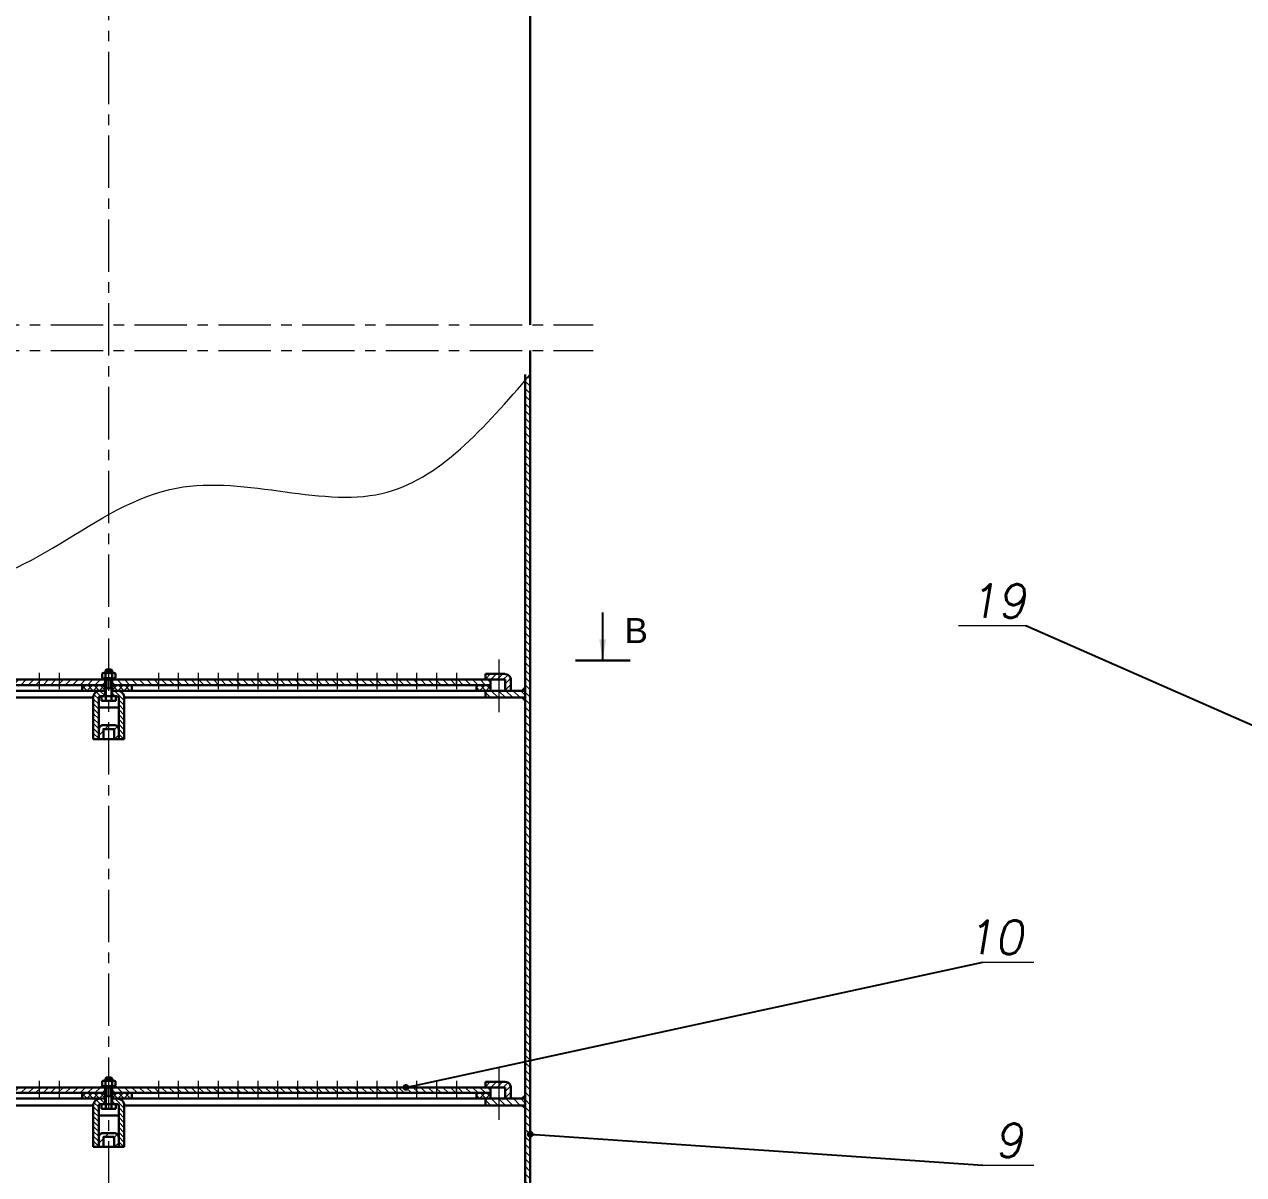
# Model space of a CAD drawing. Header units: inches. Extents: x -9 to 5931, y 0 to 8400.
# Drawn here: x 1327 to 2782, y 2508 to 3880 of the extents above; entities that cross this region are included whole.
import ezdxf

# ---------------------------------------------------------------- set-up
doc = ezdxf.new("R2010")
doc.units = ezdxf.units.IN
doc.header["$LTSCALE"] = 50
doc.header["$MEASUREMENT"] = 0
doc.linetypes.add('CENTER', pattern=[2, 1.25, -0.25, 0.25, -0.25])
for name, color, linetype, lineweight in [('Dam', 2, 'Continuous', 30), ('kthuoc', 3, 'Continuous', 13), ('manh', 4, 'Continuous', 13), ('Net manh', 3, 'Continuous', 13), ('Tam', 1, 'CENTER', 13), ('Tam dut', 1, 'CENTER', 13)]:
    doc.layers.add(name, color=color, linetype=linetype, lineweight=lineweight)
doc.styles.add('chu2.5', font='txt.shx', dxfattribs={"oblique": 10, "height": 25})
doc.dimstyles.new('kichthuoc2.5', dxfattribs={"dimtxt": 25, "dimasz": 25, "dimexe": 4, "dimexo": 0, "dimgap": 5, "dimtad": 1, "dimtoh": 1, "dimdec": 0, "dimzin": 0, "dimdsep": 46, "dimtxsty": 'chu2.5', "dimcen": 5, "dimclrd": 256, "dimclre": 256, "dimclrt": 256, "dimadec": 0, "dimazin": 0, "dimtfac": 1, "dimtdec": 0, "dimtmove": 0, "dimatfit": 0, "dimfxl": 0, "dimtolj": 1, "dimtzin": 0, "dimarcsym": 0})
pattern_1 = [(135, (-224.556, 0), (-4.419417, -4.419417), [])]

msp = doc.modelspace()

# ---------------------------------------------------------------- hatches: boundary and pattern name
at = {"layer": 'kthuoc'}
h = msp.add_hatch(dxfattribs=at)
h.set_pattern_fill('ANSI31', color=256, scale=50, angle=90, style=0)
h.set_pattern_definition(pattern_1)
edge = h.paths.add_edge_path()
edge.add_spline(control_points=[(1930.7, 3462.4), (1928.7, 3460.1), (1926.7, 3457.8), (1924.7, 3455.4)], knot_values=[1109.510021, 1109.510021, 1109.510021, 1109.510021, 1117.841306, 1117.841306, 1117.841306, 1117.841306], degree=3, periodic=0)
edge.add_line((1924.7, 3455.4), (1924.7, 3191.5))
edge.add_line((1924.7, 3191.5), (1930.7, 3191.5))
edge.add_line((1930.7, 3191.5), (1930.7, 3462.4))
h = msp.add_hatch(dxfattribs=at)
h.set_pattern_fill('ANSI31', color=256, scale=50, angle=90, style=0)
h.set_pattern_definition(pattern_1)
h.paths.add_polyline_path([(1930.7, 3191.5), (1924.7, 3191.5), (1924.7, 2978.9), (1930.7, 2978.9)])
for points in [[(1924.7, 3089.7), (1924.7, 3085.2), (1920, 3085.2)], [(1920.2, 3076.9), (1924.7, 3076.9), (1924.7, 3072.8)], [(1924.7, 2603.1), (1924.7, 2598.5), (1920, 2598.5)], [(1920.2, 2590.2), (1924.7, 2590.2), (1924.7, 2586.2)]]:
    msp.add_hatch(color=256, dxfattribs=at).paths.add_polyline_path(points)
h = msp.add_hatch(dxfattribs=at)
h.set_pattern_fill('ANSI31', color=256, scale=50, angle=90, style=0)
h.set_pattern_definition(pattern_1)
h.paths.add_polyline_path([(1930.7, 2978.9), (1924.7, 2978.9), (1924.7, 2800.1), (1930.7, 2800.1)])
h = msp.add_hatch(dxfattribs=at)
h.set_pattern_fill('ANSI31', color=256, scale=50, angle=90, style=0)
h.set_pattern_definition(pattern_1)
h.paths.add_polyline_path([(1930.7, 2800.1), (1924.7, 2800.1), (1924.7, 2454.9), (1930.7, 2454.9)])
at = {"layer": 'Net manh'}
h = msp.add_hatch(dxfattribs=at)
h.set_pattern_fill('ANSI31', color=256, scale=41.666667, style=0)
h.set_pattern_definition([(45, (28543.5584, -625.2784), (-3.6828478, 3.6828478), [])])
h.paths.add_polyline_path([(1900.8, 3105.1), (1877.1, 3105.1), (1877.1, 3098.4), (1900.8, 3098.4), (1900.8, 3085.2), (1907.4, 3085.2), (1907.4, 3098.4, 0.414214)])
h = msp.add_hatch(dxfattribs=at)
h.set_pattern_fill('ANSI31', color=256, scale=50, style=0)
h.set_pattern_definition([(45, (-224.556, -3431.79), (-4.4194174, 4.4194174), [])])
edge = h.paths.add_edge_path()
edge.add_line((1427.7, 3098.4), (1261.1, 3098.4))
edge.add_spline(control_points=[(1261.1, 3098.4), (1260.1, 3096.2), (1259.1, 3094), (1258.2, 3091.8)], knot_values=[719.779561, 719.779561, 719.779561, 719.779561, 727.189817, 727.189817, 727.189817, 727.189817], degree=3, periodic=0)
edge.add_line((1258.2, 3091.8), (1427.7, 3091.8))
edge.add_line((1427.7, 3091.8), (1427.7, 3098.4))
edge = h.paths.add_edge_path()
edge.add_spline(control_points=[(1258.2, 3091.8), (1259.1, 3094), (1260.1, 3096.2), (1261.1, 3098.4)], knot_values=[719.779561, 719.779561, 719.779561, 719.779561, 727.189817, 727.189817, 727.189817, 727.189817], degree=3, periodic=0)
edge.add_line((1261.1, 3098.4), (1012.9, 3098.4))
edge.add_line((1012.9, 3098.4), (1012.9, 3091.8))
edge.add_line((1012.9, 3091.8), (1258.2, 3091.8))
h.paths.add_polyline_path([(1012.9, 3098.4), (988.7, 3098.4), (982.2, 3098.4), (972.2, 3098.4), (972.2, 3091.8), (988.7, 3091.8), (1012.9, 3091.8)])
h = msp.add_hatch(dxfattribs=at)
h.set_pattern_fill('ANSI37', color=256, scale=41.666667, style=0)
h.set_pattern_definition([(45, (26003.1955, -663.8664), (-3.6828478, 3.6828478), []), (135, (26003.1955, -663.8664), (-3.6828478, -3.6828478), [])])
h.paths.add_polyline_path([(1455.1, 3085.2), (1455.1, 3091.8), (1431.3, 3091.8), (1431.3, 3085.2)])
h.paths.add_polyline_path([(1423, 3085.2), (1423, 3091.8), (1422.6, 3091.8), (1396.2, 3091.8), (1396.2, 3085.2)])
h = msp.add_hatch(dxfattribs=at)
h.set_pattern_fill('ANSI31', color=256, scale=33.167496, angle=90, style=0)
h.set_pattern_definition([(135, (-40.3185, -1754.4742), (-2.93162, -2.93162), [])])
h.paths.add_polyline_path([(1417.7, 3078.5), (1423, 3078.5), (1423, 3085.2), (1417.7, 3085.2, 0.414214), (1409.1, 3076.5), (1409.1, 3027.4), (1415.7, 3027.4), (1415.7, 3076.5, -0.414214)])
h.paths.add_polyline_path([(1439.6, 3027.4), (1446.3, 3027.4), (1446.3, 3076.5, 0.414214), (1437.6, 3085.2), (1432.4, 3085.2), (1432.4, 3078.5), (1437.6, 3078.5, -0.414214), (1439.6, 3076.5)])
h = msp.add_hatch(dxfattribs=at)
h.set_pattern_fill('ANSI31', color=256, scale=50, style=0)
h.set_pattern_definition([(135, (3079.935, -3431.79), (4.4194174, 4.4194174), [])])
edge = h.paths.add_edge_path()
edge.add_line((1427.7, 3098.4), (1594.3, 3098.4))
edge.add_spline(control_points=[(1594.3, 3098.4), (1595.3, 3096.2), (1596.3, 3094), (1597.2, 3091.8)], knot_values=[719.779561, 719.779561, 719.779561, 719.779561, 727.189817, 727.189817, 727.189817, 727.189817], degree=3, periodic=0)
edge.add_line((1597.2, 3091.8), (1427.7, 3091.8))
edge.add_line((1427.7, 3091.8), (1427.7, 3098.4))
edge = h.paths.add_edge_path()
edge.add_spline(control_points=[(1597.2, 3091.8), (1596.3, 3094), (1595.3, 3096.2), (1594.3, 3098.4)], knot_values=[719.779561, 719.779561, 719.779561, 719.779561, 727.189817, 727.189817, 727.189817, 727.189817], degree=3, periodic=0)
edge.add_line((1594.3, 3098.4), (1842.5, 3098.4))
edge.add_line((1842.5, 3098.4), (1842.5, 3091.8))
edge.add_line((1842.5, 3091.8), (1597.2, 3091.8))
h.paths.add_polyline_path([(1842.5, 3098.4), (1866.7, 3098.4), (1873.2, 3098.4), (1883.2, 3098.4), (1883.2, 3091.8), (1866.7, 3091.8), (1842.5, 3091.8)])
h = msp.add_hatch(dxfattribs=at)
h.set_pattern_fill('ANSI37', color=256, scale=41.666667, style=0)
h.set_pattern_definition([(45, (26147.636, -663.8664), (-3.6828478, 3.6828478), []), (135, (26147.636, -663.8664), (-3.6828478, -3.6828478), [])])
h.paths.add_polyline_path([(1883.2, 3091.8), (1866.7, 3091.8), (1866.7, 3085.2), (1883.2, 3085.2)])
h = msp.add_hatch(dxfattribs=at)
h.set_pattern_fill('ANSI31', color=256, scale=50, style=0)
h.set_pattern_definition([(135, (3079.935, -3431.79), (4.4194174, 4.4194174), [])])
h.paths.add_polyline_path([(1893.2, 3085.2), (1924.7, 3085.2), (1924.7, 3076.9), (1893.2, 3076.9)])
h.paths.add_polyline_path([(1877.1, 3085.2), (1893.2, 3085.2), (1893.2, 3076.9), (1877.1, 3076.9)])
h = msp.add_hatch(dxfattribs=at)
h.set_pattern_fill('ANSI31', color=256, scale=66.334992, style=0)
h.set_pattern_definition([(45, (-40.3185, -1754.474), (-5.86324, 5.86324), [])])
h.paths.add_polyline_path([(1422.4, 3037.4), (1427.7, 3037.4), (1427.7, 3044), (1426.4, 3044), (1421.1, 3044, 0.414214), (1415.7, 3038.7), (1415.7, 3030.8), (1415.7, 3027.4), (1422.4, 3027.4)])
h.paths.add_polyline_path([(1433, 3037.4), (1433, 3027.4), (1439.6, 3027.4), (1439.6, 3038.7, 0.414214), (1434.3, 3044), (1429, 3044), (1427.7, 3044), (1427.7, 3037.4)])
h = msp.add_hatch(dxfattribs=at)
h.set_pattern_fill('ANSI31', color=256, scale=50, style=0)
h.set_pattern_definition([(45, (-224.556, -3918.4114), (-4.4194174, 4.4194174), [])])
edge = h.paths.add_edge_path()
edge.add_line((1427.7, 2611.8), (1261.1, 2611.8))
edge.add_spline(control_points=[(1261.1, 2611.8), (1260.1, 2609.6), (1259.1, 2607.4), (1258.2, 2605.2)], knot_values=[719.779561, 719.779561, 719.779561, 719.779561, 727.189817, 727.189817, 727.189817, 727.189817], degree=3, periodic=0)
edge.add_line((1258.2, 2605.2), (1427.7, 2605.2))
edge.add_line((1427.7, 2605.2), (1427.7, 2611.8))
edge = h.paths.add_edge_path()
edge.add_spline(control_points=[(1258.2, 2605.2), (1259.1, 2607.4), (1260.1, 2609.6), (1261.1, 2611.8)], knot_values=[719.779561, 719.779561, 719.779561, 719.779561, 727.189817, 727.189817, 727.189817, 727.189817], degree=3, periodic=0)
edge.add_line((1261.1, 2611.8), (1012.9, 2611.8))
edge.add_line((1012.9, 2611.8), (1012.9, 2605.2))
edge.add_line((1012.9, 2605.2), (1258.2, 2605.2))
h.paths.add_polyline_path([(1012.9, 2611.8), (988.7, 2611.8), (982.2, 2611.8), (972.2, 2611.8), (972.2, 2605.2), (988.7, 2605.2), (1012.9, 2605.2)])
h = msp.add_hatch(dxfattribs=at)
h.set_pattern_fill('ANSI37', color=256, scale=41.666667, style=0)
h.set_pattern_definition([(45, (26003.1955, -1150.488), (-3.6828478, 3.6828478), []), (135, (26003.1955, -1150.488), (-3.6828478, -3.6828478), [])])
h.paths.add_polyline_path([(1455.1, 2598.5), (1455.1, 2605.2), (1431.3, 2605.2), (1431.3, 2598.5)])
h.paths.add_polyline_path([(1423, 2598.5), (1423, 2605.2), (1422.6, 2605.2), (1396.2, 2605.2), (1396.2, 2598.5)])
h = msp.add_hatch(dxfattribs=at)
h.set_pattern_fill('ANSI31', color=256, scale=50, style=0)
h.set_pattern_definition([(135, (3079.935, -3918.4114), (4.4194174, 4.4194174), [])])
edge = h.paths.add_edge_path()
edge.add_line((1427.7, 2611.8), (1594.3, 2611.8))
edge.add_spline(control_points=[(1594.3, 2611.8), (1595.3, 2609.6), (1596.3, 2607.4), (1597.2, 2605.2)], knot_values=[719.779561, 719.779561, 719.779561, 719.779561, 727.189817, 727.189817, 727.189817, 727.189817], degree=3, periodic=0)
edge.add_line((1597.2, 2605.2), (1427.7, 2605.2))
edge.add_line((1427.7, 2605.2), (1427.7, 2611.8))
edge = h.paths.add_edge_path()
edge.add_spline(control_points=[(1597.2, 2605.2), (1596.3, 2607.4), (1595.3, 2609.6), (1594.3, 2611.8)], knot_values=[719.779561, 719.779561, 719.779561, 719.779561, 727.189817, 727.189817, 727.189817, 727.189817], degree=3, periodic=0)
edge.add_line((1594.3, 2611.8), (1842.5, 2611.8))
edge.add_line((1842.5, 2611.8), (1842.5, 2605.2))
edge.add_line((1842.5, 2605.2), (1597.2, 2605.2))
h.paths.add_polyline_path([(1842.5, 2611.8), (1866.7, 2611.8), (1873.2, 2611.8), (1883.2, 2611.8), (1883.2, 2605.2), (1866.7, 2605.2), (1842.5, 2605.2)])
h = msp.add_hatch(dxfattribs=at)
h.set_pattern_fill('ANSI37', color=256, scale=41.666667, style=0)
h.set_pattern_definition([(45, (26147.636, -1150.488), (-3.6828478, 3.6828478), []), (135, (26147.636, -1150.488), (-3.6828478, -3.6828478), [])])
h.paths.add_polyline_path([(1883.2, 2605.2), (1866.7, 2605.2), (1866.7, 2598.5), (1883.2, 2598.5)])
h = msp.add_hatch(dxfattribs=at)
h.set_pattern_fill('ANSI31', color=256, scale=41.666667, style=0)
h.set_pattern_definition([(45, (28543.5584, -1111.9), (-3.6828478, 3.6828478), [])])
h.paths.add_polyline_path([(1900.8, 2618.4), (1877.1, 2618.4), (1877.1, 2611.8), (1900.8, 2611.8), (1900.8, 2598.5), (1907.4, 2598.5), (1907.4, 2611.8, 0.414214)])
h = msp.add_hatch(dxfattribs=at)
h.set_pattern_fill('ANSI31', color=256, scale=33.167496, angle=90, style=0)
h.set_pattern_definition([(135, (-40.3185, -2241.096), (-2.93162, -2.93162), [])])
h.paths.add_polyline_path([(1417.7, 2591.9), (1423, 2591.9), (1423, 2598.5), (1417.7, 2598.5, 0.414214), (1409.1, 2589.9), (1409.1, 2540.8), (1415.7, 2540.8), (1415.7, 2589.9, -0.414214)])
h.paths.add_polyline_path([(1439.6, 2540.8), (1446.3, 2540.8), (1446.3, 2589.9, 0.414214), (1437.6, 2598.5), (1432.4, 2598.5), (1432.4, 2591.9), (1437.6, 2591.9, -0.414214), (1439.6, 2589.9)])
h = msp.add_hatch(dxfattribs=at)
h.set_pattern_fill('ANSI31', color=256, scale=50, style=0)
h.set_pattern_definition([(135, (3079.935, -3918.4114), (4.4194174, 4.4194174), [])])
h.paths.add_polyline_path([(1893.2, 2598.5), (1924.7, 2598.5), (1924.7, 2590.2), (1893.2, 2590.2)])
h.paths.add_polyline_path([(1877.1, 2598.5), (1893.2, 2598.5), (1893.2, 2590.2), (1877.1, 2590.2)])
h = msp.add_hatch(dxfattribs=at)
h.set_pattern_fill('ANSI31', color=256, scale=66.334992, style=0)
h.set_pattern_definition([(45, (-40.3185, -2241.096), (-5.86324, 5.86324), [])])
h.paths.add_polyline_path([(1422.4, 2550.8), (1427.7, 2550.8), (1427.7, 2557.4), (1426.4, 2557.4), (1421.1, 2557.4, 0.414214), (1415.7, 2552.1), (1415.7, 2544.1), (1415.7, 2540.8), (1422.4, 2540.8)])
h.paths.add_polyline_path([(1433, 2550.8), (1433, 2540.8), (1439.6, 2540.8), (1439.6, 2552.1, 0.414214), (1434.3, 2557.4), (1429, 2557.4), (1427.7, 2557.4), (1427.7, 2550.8)])

# ---------------------------------------------------------------- linework, layer by layer
at = {"layer": 'Dam'}
for p, q in [((1930.7, 4706.1), (1930.7, 3521.8)), ((1930.7, 3491.2), (1930.7, 3462.4)), ((1924.7, 3462.4), (1924.7, 2325.2)), ((1930.7, 3462.4), (1930.7, 2325.2)), ((1984.5, 3121.4), (2049.7, 3121.4)), ((1419.1, 3099.8), (1419.1, 3098.4)), ((1436.3, 3099.8), (1419.1, 3099.8)), ((1419.7, 3105.7), (1419.7, 3100.6)), ((1433.7, 3106.5), (1421.7, 3106.5)), ((1424.7, 3110.5), (1423.7, 3109.1)), ((1423.7, 3109.1), (1427.7, 3109.1)), ((1423.7, 3106.5), (1423.7, 3109.1)), ((1423.7, 3105.8), (1423.7, 3100.6)), ((1427.7, 3110.5), (1424.7, 3110.5)), ((1424.7, 3110.5), (1424.7, 3106.5)), ((1427.7, 3110.5), (1430.7, 3110.5)), ((1431.7, 3109.1), (1427.7, 3109.1)), ((1430.7, 3110.5), (1430.7, 3106.5)), ((1431.7, 3109.1), (1430.7, 3110.5)), ((1431.7, 3109.1), (1431.7, 3106.5)), ((1431.7, 3105.8), (1431.7, 3105.7)), ((1431.7, 3105.8), (1431.7, 3100.6)), ((1435.6, 3105.7), (1435.6, 3100.6)), ((1436.3, 3099.8), (1436.3, 3098.4)), ((1877.1, 3105.1), (1877.1, 3098.4)), ((988.7, 3098.4), (1427.7, 3098.4)), ((1424.2, 3091.8), (988.7, 3091.8)), ((1396.2, 3091.8), (1396.2, 3085.2)), ((1423.1, 3098.4), (1431.9, 3098.4)), ((1423.1, 3091.8), (1423.5, 3091.8)), ((1423.1, 3085.2), (1423.5, 3085.2)), ((1423.5, 3085.2), (1423.5, 3098.4)), ((1423.5, 3085.2), (1424.2, 3085.2)), ((1423.5, 3085.2), (1423.5, 3078.5)), ((1423.5, 3085.2), (1423.5, 3085.2)), ((1424.2, 3098.4), (1424.2, 3078.5)), ((1424.2, 3088.1), (1431.1, 3088.1)), ((1425.1, 3098.4), (1425.1, 3088.1)), ((1866.7, 3098.4), (1427.7, 3098.4)), ((1430.2, 3098.4), (1430.2, 3088.1)), ((1431.1, 3098.4), (1431.1, 3078.5)), ((1431.1, 3091.8), (1866.7, 3091.8)), ((1431.1, 3085.2), (1431.9, 3085.2)), ((1458.4, 3098.4), (1431.3, 3098.4)), ((1458.4, 3091.8), (1431.3, 3091.8)), ((1431.9, 3091.8), (1431.9, 3098.4)), ((1431.9, 3091.8), (1431.9, 3085.2)), ((1431.9, 3085.2), (1431.9, 3078.5)), ((1431.9, 3085.2), (1431.9, 3085.2)), ((1432.3, 3085.2), (1431.9, 3085.2)), ((1435.5, 3098.4), (1432.2, 3098.4)), ((1455.1, 3085.2), (1455.1, 3091.8)), ((1455.1, 3091.8), (1458.4, 3091.8)), ((1455.1, 3085.2), (1455.1, 3091.8)), ((1458.4, 3085.2), (1455.1, 3085.2)), ((1866.7, 3091.8), (1866.7, 3085.2)), ((1866.7, 3091.8), (1883.2, 3091.8)), ((1900.8, 3098.4), (1873.2, 3098.4)), ((1883.2, 3091.8), (1883.2, 3098.4)), ((1883.2, 3091.8), (1883.2, 3085.2)), ((1890.6, 3085.2), (1924.7, 3085.2)), ((1900.8, 3091.8), (1900.8, 3098.4)), ((1436.3, 3078.5), (1419.1, 3078.5)), ((1419.1, 3078.5), (1419.1, 3073.4)), ((1419.1, 3073.4), (1419.1, 3073)), ((1436.3, 3073), (1419.1, 3073)), ((1419.5, 3073), (1419.1, 3073)), ((1424.2, 3078.5), (1424.2, 3073)), ((1431.1, 3078.5), (1431.1, 3073)), ((1436.3, 3078.5), (1436.3, 3073.4)), ((1436.3, 3078.5), (1436.3, 3073)), ((1436.3, 3073.4), (1436.3, 3073)), ((1436.3, 3073.4), (1436.3, 3073)), ((1415.7, 3065), (1439.6, 3065)), ((1429.8, 3044), (1431.1, 3044)), ((1415.7, 3027.4), (1409.1, 3027.4)), ((1446.3, 3027.4), (1415.7, 3027.4)), ((1419.7, 2619.1), (1419.7, 2614)), ((1433.7, 2619.9), (1421.7, 2619.9)), ((1424.7, 2623.8), (1423.7, 2622.5)), ((1423.7, 2619.9), (1423.7, 2622.5)), ((1423.7, 2622.5), (1427.7, 2622.5)), ((1423.7, 2619.2), (1423.7, 2614)), ((1424.7, 2623.8), (1424.7, 2619.9)), ((1427.7, 2623.8), (1424.7, 2623.8)), ((1427.7, 2623.8), (1430.7, 2623.8)), ((1431.7, 2622.5), (1427.7, 2622.5)), ((1431.7, 2622.5), (1430.7, 2623.8)), ((1430.7, 2623.8), (1430.7, 2619.9)), ((1431.7, 2622.5), (1431.7, 2619.9)), ((1431.7, 2619.2), (1431.7, 2614)), ((1431.7, 2619.2), (1431.7, 2619.1)), ((1435.6, 2619.1), (1435.6, 2614)), ((988.7, 2611.8), (1427.7, 2611.8)), ((1424.2, 2605.2), (988.7, 2605.2)), ((1396.2, 2605.2), (1396.2, 2598.5)), ((1436.3, 2613.2), (1419.1, 2613.2)), ((1419.1, 2613.2), (1419.1, 2611.8)), ((1423.1, 2611.8), (1431.9, 2611.8)), ((1423.1, 2605.2), (1423.5, 2605.2)), ((1423.5, 2598.5), (1423.5, 2611.8)), ((1424.2, 2611.8), (1424.2, 2591.9)), ((1425.1, 2611.8), (1425.1, 2601.4)), ((1866.7, 2611.8), (1427.7, 2611.8)), ((1430.2, 2611.8), (1430.2, 2601.4)), ((1431.1, 2611.8), (1431.1, 2591.9)), ((1431.1, 2605.2), (1866.7, 2605.2)), ((1458.4, 2611.8), (1431.3, 2611.8)), ((1458.4, 2605.2), (1431.3, 2605.2)), ((1431.9, 2605.2), (1431.9, 2611.8)), ((1431.9, 2605.2), (1431.9, 2598.5)), ((1435.5, 2611.8), (1432.2, 2611.8)), ((1436.3, 2613.2), (1436.3, 2611.8)), ((1455.1, 2598.5), (1455.1, 2605.2)), ((1455.1, 2605.2), (1458.4, 2605.2)), ((1455.1, 2598.5), (1455.1, 2605.2)), ((1866.7, 2605.2), (1883.2, 2605.2)), ((1866.7, 2605.2), (1866.7, 2598.5)), ((1900.8, 2611.8), (1873.2, 2611.8)), ((1877.1, 2618.4), (1877.1, 2611.8)), ((1883.2, 2605.2), (1883.2, 2611.8)), ((1883.2, 2605.2), (1883.2, 2598.5)), ((1900.8, 2605.2), (1900.8, 2611.8)), ((1419.1, 2591.9), (1419.1, 2586.8)), ((1436.3, 2591.9), (1419.1, 2591.9)), ((1423.1, 2598.5), (1423.5, 2598.5)), ((1423.5, 2598.5), (1423.5, 2598.5)), ((1423.5, 2598.5), (1423.5, 2591.9)), ((1423.5, 2598.5), (1424.2, 2598.5)), ((1424.2, 2601.4), (1431.1, 2601.4)), ((1424.2, 2591.9), (1424.2, 2586.4)), ((1431.1, 2598.5), (1431.9, 2598.5)), ((1431.1, 2591.9), (1431.1, 2586.4)), ((1432.3, 2598.5), (1431.9, 2598.5)), ((1431.9, 2598.5), (1431.9, 2598.5)), ((1431.9, 2598.5), (1431.9, 2591.9)), ((1436.3, 2591.9), (1436.3, 2586.4)), ((1436.3, 2591.9), (1436.3, 2586.8)), ((1458.4, 2598.5), (1455.1, 2598.5)), ((1890.6, 2598.5), (1924.7, 2598.5)), ((1415.7, 2578.4), (1439.6, 2578.4)), ((1419.1, 2586.8), (1419.1, 2586.4)), ((1419.5, 2586.4), (1419.1, 2586.4)), ((1436.3, 2586.4), (1419.1, 2586.4)), ((1436.3, 2586.8), (1436.3, 2586.4)), ((1436.3, 2586.8), (1436.3, 2586.4)), ((1429.8, 2557.4), (1431.1, 2557.4)), ((1415.7, 2540.8), (1409.1, 2540.8)), ((1446.3, 2540.8), (1415.7, 2540.8))]:
    msp.add_line(p, q, dxfattribs=at)
at = {"layer": 'Dam', "color": 2}
for p, q in [((930.7, 3085.2), (1423.5, 3085.2)), ((1924.7, 3085.2), (1431.9, 3085.2)), ((1877.1, 3085.2), (1877.1, 3076.9)), ((978.3, 3076.9), (1409.1, 3076.9)), ((1877.1, 3076.9), (1446.3, 3076.9)), ((1877.1, 3076.9), (1924.7, 3076.9)), ((930.7, 2598.5), (1423.5, 2598.5)), ((978.3, 2590.2), (1409.1, 2590.2)), ((1924.7, 2598.5), (1431.9, 2598.5)), ((1877.1, 2590.2), (1446.3, 2590.2)), ((1877.1, 2598.5), (1877.1, 2590.2)), ((1877.1, 2590.2), (1924.7, 2590.2))]:
    msp.add_line(p, q, dxfattribs=at)
at = {"layer": 'Dam'}
for points in [[(1900.8, 3105.1), (1877.1, 3105.1)], [(1873.2, 3098.4), (1866.7, 3098.4)], [(1900.8, 3085.2), (1900.8, 3098.4)], [(1434.1, 3027.4), (1434.1, 3039.4), (1429.3, 3039.4)], [(1873.2, 2611.8), (1866.7, 2611.8)], [(1900.8, 2618.4), (1877.1, 2618.4)], [(1900.8, 2598.5), (1900.8, 2611.8)], [(1434.1, 2540.8), (1434.1, 2552.8), (1429.3, 2552.8)]]:
    msp.add_lwpolyline(points, dxfattribs=at)
for points in [[(1907.4, 3085.2), (1907.4, 3098.4, 0.15043), (1906.2, 3102.2, 0.15043)], [(1409.1, 3027.4), (1409.1, 3076.5, -0.414214), (1417.7, 3085.2), (1423, 3085.2)], [(1446.3, 3027.4), (1446.3, 3076.5, 0.414214), (1437.6, 3085.2), (1432.4, 3085.2)], [(1415.7, 3027.4), (1415.7, 3076.5, -0.414214), (1417.7, 3078.5), (1423, 3078.5)], [(1439.6, 3027.4), (1439.6, 3076.5, 0.414214), (1437.6, 3078.5), (1431.3, 3078.5)], [(1415.7, 3030.8), (1415.7, 3038.7, -0.414214), (1421.1, 3044), (1427.7, 3044)], [(1439.6, 3030.8), (1439.6, 3038.7, 0.414214), (1434.3, 3044), (1427.7, 3044)], [(1907.4, 2598.5), (1907.4, 2611.8, 0.15043), (1906.2, 2615.5, 0.15043)], [(1409.1, 2540.8), (1409.1, 2589.9, -0.414214), (1417.7, 2598.5), (1423, 2598.5)], [(1415.7, 2540.8), (1415.7, 2589.9, -0.414214), (1417.7, 2591.9), (1423, 2591.9)], [(1439.6, 2540.8), (1439.6, 2589.9, 0.414214), (1437.6, 2591.9), (1431.3, 2591.9)], [(1446.3, 2540.8), (1446.3, 2589.9, 0.414214), (1437.6, 2598.5), (1432.4, 2598.5)], [(1415.7, 2544.1), (1415.7, 2552.1, -0.414214), (1421.1, 2557.4), (1427.7, 2557.4)], [(1439.6, 2544.1), (1439.6, 2552.1, 0.414214), (1434.3, 2557.4), (1427.7, 2557.4)]]:
    msp.add_lwpolyline(points, format="xyb", dxfattribs=at)
for points in [[(1421.3, 3027.4), (1434.1, 3027.4), (1434.1, 3039.4), (1421.3, 3039.4)], [(1421.3, 2540.8), (1434.1, 2540.8), (1434.1, 2552.8), (1421.3, 2552.8)]]:
    msp.add_lwpolyline(points, close=True, dxfattribs=at)
for centre, radius, start, end in [((1421.7, 3103.4), 3.04, 49.1176, 130.8824), ((1421.7, 3102.9), 3.04, 229.1176, 310.8824), ((1427.7, 3094.5), 11.9, 90, 109.7203), ((1427.7, 3111.8), 11.9, 250.5288, 270), ((1427.7, 3094.5), 11.9, 70.2797, 90), ((1427.7, 3111.8), 11.9, 270, 289.4712), ((1433.7, 3103.4), 3.04, 49.1176, 130.8824), ((1433.7, 3102.9), 3.04, 229.1176, 310.8824), ((1900.8, 3098.4), 6.63, 0, 90), ((1421.7, 2616.8), 3.04, 49.1176, 130.8824), ((1427.7, 2607.9), 11.9, 90, 109.7203), ((1427.7, 2607.9), 11.9, 70.2797, 90), ((1433.7, 2616.8), 3.04, 49.1176, 130.8824), ((1421.7, 2616.3), 3.04, 229.1176, 310.8824), ((1427.7, 2625.2), 11.9, 250.5288, 270), ((1427.7, 2625.2), 11.9, 270, 289.4712), ((1433.7, 2616.3), 3.04, 229.1176, 310.8824), ((1900.8, 2611.8), 6.63, 0, 90)]:
    msp.add_arc(centre, radius, start, end, dxfattribs=at)
at = {"layer": 'kthuoc'}
for p, q in [((2522.2, 3162.4), (2441.6, 3162.4)), ((1924.7, 3089.7), (1920, 3085.2)), ((1920.2, 3076.9), (1924.7, 3072.8)), ((2470.8, 2761.3), (2531.5, 2761.3)), ((1924.7, 2603.1), (1920, 2598.5)), ((1920.2, 2590.2), (1924.7, 2586.2)), ((2470.8, 2519), (2531.5, 2519))]:
    msp.add_line(p, q, dxfattribs=at)
at = {"layer": 'kthuoc', "color": 1, "lineweight": 0}
for p, q in [((1842.5, 3091.8), (1842.5, 3098.4)), ((1842.5, 3098.4), (1842.5, 3091.8)), ((1842.5, 2611.8), (1842.5, 2605.2)), ((1842.5, 2605.2), (1842.5, 2611.8))]:
    msp.add_line(p, q, dxfattribs=at)
at = {"layer": 'kthuoc', "color": 2, "lineweight": 0}
for p, q in [((1842.5, 3098.4), (1866.7, 3098.4)), ((1866.7, 3091.8), (1842.5, 3091.8)), ((1866.7, 3098.4), (1873.2, 3098.4)), ((1883.2, 3091.8), (1866.7, 3091.8)), ((1873.2, 3098.4), (1883.2, 3098.4)), ((1883.2, 3098.4), (1883.2, 3091.8)), ((1842.5, 2611.8), (1866.7, 2611.8)), ((1866.7, 2605.2), (1842.5, 2605.2)), ((1866.7, 2611.8), (1873.2, 2611.8)), ((1883.2, 2605.2), (1866.7, 2605.2)), ((1873.2, 2611.8), (1883.2, 2611.8)), ((1883.2, 2611.8), (1883.2, 2605.2))]:
    msp.add_line(p, q, dxfattribs=at)
at = {"layer": 'kthuoc'}
msp.add_spline([(924.7, 3171.8), (1087.1, 3274.8), (1226.3, 3217.1), (1500.5, 3325.3), (1753.6, 3320.5), (1930.7, 3462.4)], degree=3, dxfattribs=at)
at = {"layer": 'manh'}
msp.add_line((2017.1, 3121.4), (2017.1, 3178.4), dxfattribs=at)
at = {"layer": 'Tam'}
for p, q in [((1427.7, 785.1), (1427.7, 7866.2)), ((858.5, 3521.8), (2005.6, 3521.8)), ((858.5, 3491.2), (2005.6, 3491.2))]:
    msp.add_line(p, q, dxfattribs=at)
at = {"layer": 'Tam dut'}
for p, q in [((1893.2, 3122.2), (1893.2, 3058.2)), ((1344.7, 3106.4), (1344.7, 3086.9)), ((1368.4, 3106.4), (1368.4, 3086.9)), ((1487, 3106.4), (1487, 3086.9)), ((1510.7, 3106.4), (1510.7, 3086.9)), ((1534.4, 3106.4), (1534.4, 3086.9)), ((1558.1, 3106.4), (1558.1, 3086.9)), ((1581.8, 3106.4), (1581.8, 3086.9)), ((1605.5, 3106.4), (1605.5, 3086.9)), ((1629.2, 3106.4), (1629.2, 3086.9)), ((1652.9, 3106.4), (1652.9, 3086.9)), ((1676.6, 3106.4), (1676.6, 3086.9)), ((1700.3, 3106.4), (1700.3, 3086.9)), ((1724, 3106.4), (1724, 3086.9)), ((1747.7, 3106.4), (1747.7, 3086.9)), ((1771.4, 3106.4), (1771.4, 3086.9)), ((1795.1, 3106.4), (1795.1, 3086.9)), ((1818.8, 3106.4), (1818.8, 3086.9)), ((1842.5, 3106.4), (1842.5, 3086.9)), ((1842.5, 3106.4), (1842.5, 3086.9)), ((1893.2, 2635.6), (1893.2, 2571.6)), ((1344.7, 2619.7), (1344.7, 2600.3)), ((1368.4, 2619.7), (1368.4, 2600.3)), ((1487, 2619.7), (1487, 2600.3)), ((1510.7, 2619.7), (1510.7, 2600.3)), ((1534.4, 2619.7), (1534.4, 2600.3)), ((1558.1, 2619.7), (1558.1, 2600.3)), ((1581.8, 2619.7), (1581.8, 2600.3)), ((1605.5, 2619.7), (1605.5, 2600.3)), ((1629.2, 2619.7), (1629.2, 2600.3)), ((1652.9, 2619.7), (1652.9, 2600.3)), ((1676.6, 2619.7), (1676.6, 2600.3)), ((1700.3, 2619.7), (1700.3, 2600.3)), ((1724, 2619.7), (1724, 2600.3)), ((1747.7, 2619.7), (1747.7, 2600.3)), ((1771.4, 2619.7), (1771.4, 2600.3)), ((1795.1, 2619.7), (1795.1, 2600.3)), ((1818.8, 2619.7), (1818.8, 2600.3)), ((1842.5, 2619.7), (1842.5, 2600.3)), ((1842.5, 2619.7), (1842.5, 2600.3))]:
    msp.add_line(p, q, dxfattribs=at)

# ---------------------------------------------------------------- texts
at = {"layer": 'manh', "char_height": 40, "style": 'chu2.5'}
for s, insert, attachment_point in [('19', (2454.1, 3172.1), 7), ('10', (2519.1, 2770.9), 9), ('9', (2519.1, 2528.6), 9)]:
    msp.add_mtext(s, dxfattribs=dict(at, insert=insert, attachment_point=attachment_point))
at = {"layer": 'manh', "insert": (2043.1, 3156.9), "char_height": 30, "width": 272.762, "attachment_point": 4}
msp.add_mtext('{\\f.VnArial|b0|i0|c0|p34;B}', dxfattribs=at)

# ---------------------------------------------------------------- leaders
at = {"layer": 'kthuoc'}
for points in [[(3059.8, 2926), (2522.2, 3162.4)], [(1782.3, 2611.8), (2470.8, 2761.3)], [(1930.7, 2555.9), (2470.8, 2519)]]:
    msp.add_leader(points, dimstyle='kichthuoc2.5', override={"dimasz": 8, "dimtad": 0, "dimldrblk": 'Dot'}, dxfattribs=at)
at = {"layer": 'manh'}
msp.add_leader([(2017.1, 3121.4), (2017.1, 3178.4)], dimstyle='kichthuoc2.5', override={"dimgap": 5, "dimtad": 0}, dxfattribs=at)

doc.saveas('drawing.dxf')
